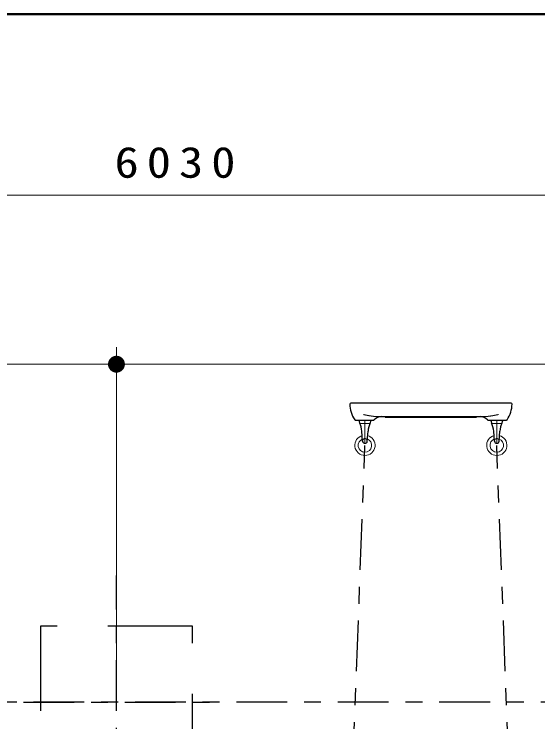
# Model space of a CAD drawing. Units: millimetres on the paper, scale 1:50. Extents: x -385 to 0, y -5 to 267.
# Drawn here: x -308.68 to -277.7, y 225.14 to 267 of the extents above; entities that cross this region are included whole.
import ezdxf

# ---------------------------------------------------------------- set-up
doc = ezdxf.new("R2010")
doc.units = ezdxf.units.MM
for name, pattern in [('USER1', [4.5, 2.5, -2]), ('USER2', [6, 3, -1, 1, -1]), ('USER4', [8, 5, -3])]:
    doc.linetypes.add(name, pattern=pattern)
doc.layers.add('LY_1', color=4, linetype='Continuous', lineweight=25)
doc.layers.add('LY_2', color=7, linetype='Continuous', lineweight=13)
doc.styles.add('ＭＳ ゴシック', font='')
doc.styles.get('ＭＳ ゴシック').set_extended_font_data('MS Gothic')

# ---------------------------------------------------------------- blocks, each defined once
blk = doc.blocks.new('filled_dot')
at = {"color": 0, "linetype": 'Continuous', "lineweight": -2, "const_width": 1.25}
blk.add_lwpolyline([(-0.625, 0, 1), (0.625, 0, 1)], format="xyb", close=True, dxfattribs=at)

msp = doc.modelspace()

# ---------------------------------------------------------------- linework, layer by layer
at = {"layer": 'LY_1', "color": 7, "lineweight": 13}
for p, q in [((-359.23, 256.292), (-238.63, 256.292)), ((-302.63, 227.292), (-302.63, 247.292)), ((-359.23, 246.292), (-302.63, 246.292)), ((-238.63, 246.292), (-302.63, 246.292)), ((-287.604, 242.992), (-288.256, 242.992)), ((-280.456, 242.992), (-279.804, 242.992)), ((-288.198, 242.792), (-287.93, 242.778)), ((-287.663, 242.792), (-287.93, 242.778)), ((-280.398, 242.792), (-280.13, 242.778)), ((-279.863, 242.792), (-280.13, 242.778))]:
    msp.add_line(p, q, dxfattribs=at)
at = {"layer": 'LY_1', "color": 131}
for p, q in [((-279.29, 243.992), (-288.77, 243.992)), ((-288.504, 242.992), (-287.408, 242.992)), ((-287.695, 242.992), (-287.655, 242.992)), ((-287.17, 243.192), (-280.89, 243.192)), ((-286.729, 243.159), (-286.734, 243.173)), ((-286.72, 243.152), (-286.62, 243.152)), ((-286.62, 243.152), (-281.441, 243.152)), ((-281.441, 243.152), (-281.34, 243.152)), ((-281.326, 243.173), (-281.331, 243.159)), ((-280.653, 242.992), (-279.556, 242.992)), ((-280.405, 242.992), (-280.365, 242.992))]:
    msp.add_line(p, q, dxfattribs=at)
at = {"layer": 'LY_1', "color": 2, "linetype": 'USER2', "lineweight": 13}
for p, q in [((-287.93, 242.992), (-287.93, 241.612)), ((-280.13, 242.992), (-280.13, 241.612))]:
    msp.add_line(p, q, dxfattribs=at)
at = {"layer": 'LY_1', "color": 7}
for p, q in [((-288.07, 241.742), (-288.113, 242.323)), ((-287.79, 241.742), (-287.747, 242.323)), ((-280.27, 241.742), (-280.313, 242.323)), ((-279.99, 241.742), (-279.947, 242.323))]:
    msp.add_line(p, q, dxfattribs=at)
at = {"layer": 'LY_1', "color": 20, "linetype": 'USER2'}
for p, q in [((-289.33, 204.142), (-287.929, 241.492)), ((-278.73, 204.142), (-280.131, 241.492)), ((-302.63, 171.792), (-302.63, 233.792)), ((-232.53, 226.292), (-365.356, 226.292)), ((-308.13, 226.292), (-297.13, 226.292))]:
    msp.add_line(p, q, dxfattribs=at)
at = {"layer": 'LY_1', "linetype": 'USER4'}
msp.add_lwpolyline([(-307.13, 221.792), (-298.13, 221.792), (-298.13, 230.792), (-307.13, 230.792)], close=True, dxfattribs=at)
at = {"layer": 'LY_1', "color": 131}
for centre, radius, start, end in [((-288.77, 243.932), 0.06, 90, 180), ((-287.23, 243.932), 1.6, 180, 215.2344), ((-280.83, 243.932), 1.6, 324.7656, 0), ((-279.29, 243.932), 0.06, 0, 90), ((-288.504, 243.032), 0.04, 215.2344, 270), ((-287.408, 243.032), 0.04, 270, 316.5675), ((-286.943, 242.592), 0.6, 90, 136.5675), ((-286.763, 243.162), 0.03, 20, 90), ((-286.72, 243.162), 0.01, 200, 270), ((-281.34, 243.162), 0.01, 270, 340), ((-281.298, 243.162), 0.03, 90, 160), ((-281.117, 242.592), 0.6, 43.4325, 90), ((-280.653, 243.032), 0.04, 223.4325, 270), ((-279.556, 243.032), 0.04, 270, 324.7656)]:
    msp.add_arc(centre, radius, start, end, dxfattribs=at)
at = {"layer": 'LY_1', "color": 7, "lineweight": 13}
for centre, radius, start, end in [((-288.256, 242.968), 0.024, 90, 180), ((-288.194, 242.852), 0.06, 204.9727, 270), ((-287.666, 242.852), 0.06, 270, 335.0273), ((-287.604, 242.968), 0.024, 0, 90), ((-280.456, 242.968), 0.024, 90, 180), ((-280.394, 242.852), 0.06, 204.9727, 270), ((-279.866, 242.852), 0.06, 270, 335.0273), ((-279.804, 242.968), 0.024, 0, 90), ((-287.929, 241.492), 0.6, 103.8846, 76.1154), ((-280.131, 241.492), 0.6, 103.8846, 76.1154), ((-287.929, 241.492), 0.4, 108.6765, 71.3235), ((-280.131, 241.492), 0.4, 108.6765, 71.3235)]:
    msp.add_arc(centre, radius, start, end, dxfattribs=at)
at = {"layer": 'LY_1', "color": 7}
for centre, radius, start, end in [((-287.945, 242.968), 0.335, 180, 205.6338), ((-289.509, 242.218), 1.4, 4.2913, 25.6338), ((-286.351, 242.218), 1.4, 154.3662, 175.7087), ((-287.915, 242.968), 0.335, 335.0273, 0), ((-280.145, 242.968), 0.335, 180, 204.9727), ((-281.709, 242.218), 1.4, 4.2913, 25.6338), ((-278.551, 242.218), 1.4, 154.3662, 175.7087), ((-280.115, 242.968), 0.335, 334.3662, 0), ((-287.93, 241.752), 0.14, 184.2913, 355.7087), ((-280.13, 241.752), 0.14, 184.2913, 355.7087)]:
    msp.add_arc(centre, radius, start, end, dxfattribs=at)
at = {"layer": 'LY_1', "color": 7, "linetype": 'USER1', "lineweight": 13}
for centre in [(-287.93, 241.752), (-280.13, 241.752)]:
    msp.add_arc(centre, 0.14, 355.7087, 184.2913, dxfattribs=at)
at = {"layer": 'LY_1', "color": 131, "lineweight": 13}
for points, knots in [([(-287.378, 243.204), (-287.381, 243.205), (-287.385, 243.205), (-287.388, 243.205), (-287.391, 243.206), (-287.395, 243.206), (-287.398, 243.206), (-287.401, 243.207), (-287.405, 243.207), (-287.408, 243.207), (-287.411, 243.208), (-287.414, 243.208), (-287.418, 243.209), (-287.421, 243.209), (-287.424, 243.209), (-287.428, 243.21), (-287.431, 243.21), (-287.434, 243.21), (-287.437, 243.211), (-287.441, 243.211), (-287.444, 243.212), (-287.447, 243.212), (-287.451, 243.212), (-287.454, 243.213), (-287.457, 243.213), (-287.46, 243.214), (-287.464, 243.214), (-287.467, 243.214), (-287.47, 243.215), (-287.474, 243.215), (-287.477, 243.216), (-287.48, 243.216), (-287.483, 243.217), (-287.487, 243.217), (-287.49, 243.217), (-287.493, 243.218), (-287.497, 243.218), (-287.5, 243.219), (-287.503, 243.219), (-287.506, 243.22), (-287.51, 243.22), (-287.513, 243.221), (-287.516, 243.221), (-287.519, 243.222), (-287.523, 243.222), (-287.526, 243.222), (-287.529, 243.223), (-287.533, 243.223), (-287.536, 243.224), (-287.539, 243.224), (-287.542, 243.225), (-287.546, 243.225), (-287.549, 243.226), (-287.552, 243.226), (-287.556, 243.227), (-287.559, 243.227), (-287.562, 243.228), (-287.565, 243.228), (-287.569, 243.229), (-287.572, 243.229), (-287.575, 243.23), (-287.578, 243.23), (-287.582, 243.231), (-287.585, 243.231), (-287.588, 243.232), (-287.592, 243.232), (-287.595, 243.233), (-287.598, 243.233), (-287.601, 243.234), (-287.605, 243.234), (-287.608, 243.235), (-287.611, 243.235), (-287.614, 243.236), (-287.618, 243.237), (-287.621, 243.237), (-287.624, 243.238), (-287.627, 243.238), (-287.631, 243.239), (-287.634, 243.239), (-287.637, 243.24), (-287.641, 243.24), (-287.644, 243.241), (-287.647, 243.241), (-287.65, 243.242), (-287.654, 243.242), (-287.657, 243.243), (-287.66, 243.244), (-287.663, 243.244), (-287.667, 243.245), (-287.67, 243.245), (-287.673, 243.246), (-287.676, 243.246), (-287.68, 243.247), (-287.683, 243.248), (-287.686, 243.248), (-287.689, 243.249), (-287.693, 243.249), (-287.696, 243.25), (-287.699, 243.25), (-287.703, 243.251), (-287.706, 243.252), (-287.709, 243.252), (-287.712, 243.253), (-287.716, 243.253), (-287.719, 243.254), (-287.722, 243.254), (-287.725, 243.255), (-287.729, 243.256), (-287.732, 243.256), (-287.735, 243.257), (-287.738, 243.257), (-287.742, 243.258), (-287.745, 243.259), (-287.748, 243.259), (-287.751, 243.26), (-287.755, 243.26), (-287.758, 243.261), (-287.761, 243.262), (-287.764, 243.262), (-287.768, 243.263), (-287.771, 243.263), (-287.774, 243.264), (-287.777, 243.265), (-287.781, 243.265), (-287.784, 243.266), (-287.787, 243.267), (-287.79, 243.267), (-287.794, 243.268), (-287.797, 243.268), (-287.8, 243.269), (-287.803, 243.27), (-287.807, 243.27), (-287.81, 243.271), (-287.813, 243.272), (-287.816, 243.272), (-287.82, 243.273), (-287.823, 243.273), (-287.826, 243.274), (-287.829, 243.275), (-287.833, 243.275), (-287.836, 243.276), (-287.839, 243.277), (-287.842, 243.277), (-287.846, 243.278), (-287.849, 243.279), (-287.852, 243.279), (-287.855, 243.28), (-287.859, 243.281), (-287.862, 243.281), (-287.865, 243.282), (-287.868, 243.283), (-287.872, 243.283), (-287.875, 243.284), (-287.878, 243.284), (-287.881, 243.285), (-287.885, 243.286), (-287.888, 243.286), (-287.891, 243.287), (-287.894, 243.288), (-287.898, 243.288), (-287.901, 243.289), (-287.904, 243.29), (-287.907, 243.29), (-287.911, 243.291), (-287.914, 243.292), (-287.917, 243.292), (-287.92, 243.293), (-287.924, 243.294), (-287.927, 243.294), (-287.93, 243.295), (-287.933, 243.296), (-287.937, 243.297), (-287.94, 243.297), (-287.943, 243.298), (-287.946, 243.299), (-287.949, 243.299), (-287.953, 243.3), (-287.956, 243.301), (-287.959, 243.301), (-287.962, 243.302), (-287.966, 243.303), (-287.969, 243.303), (-287.972, 243.304), (-287.975, 243.305), (-287.979, 243.305), (-287.982, 243.306), (-287.985, 243.307), (-287.988, 243.308), (-287.992, 243.308), (-287.995, 243.309), (-287.998, 243.31), (-288.001, 243.31), (-288.005, 243.311), (-288.008, 243.312), (-288.011, 243.312), (-288.014, 243.313), (-288.017, 243.314), (-288.021, 243.315), (-288.024, 243.315)], [0, 0, 0, 0, 1, 1, 1, 2, 2, 2, 3, 3, 3, 4, 4, 4, 5, 5, 5, 6, 6, 6, 7, 7, 7, 8, 8, 8, 9, 9, 9, 10, 10, 10, 11, 11, 11, 12, 12, 12, 13, 13, 13, 14, 14, 14, 15, 15, 15, 16, 16, 16, 17, 17, 17, 18, 18, 18, 19, 19, 19, 20, 20, 20, 21, 21, 21, 22, 22, 22, 23, 23, 23, 24, 24, 24, 25, 25, 25, 26, 26, 26, 27, 27, 27, 28, 28, 28, 29, 29, 29, 30, 30, 30, 31, 31, 31, 32, 32, 32, 33, 33, 33, 34, 34, 34, 35, 35, 35, 36, 36, 36, 37, 37, 37, 38, 38, 38, 39, 39, 39, 40, 40, 40, 41, 41, 41, 42, 42, 42, 43, 43, 43, 44, 44, 44, 45, 45, 45, 46, 46, 46, 47, 47, 47, 48, 48, 48, 49, 49, 49, 50, 50, 50, 51, 51, 51, 52, 52, 52, 53, 53, 53, 54, 54, 54, 55, 55, 55, 56, 56, 56, 57, 57, 57, 58, 58, 58, 59, 59, 59, 60, 60, 60, 61, 61, 61, 62, 62, 62, 63, 63, 63, 64, 64, 64, 65, 65, 65, 66, 66, 66, 66]), ([(-280.036, 243.315), (-280.039, 243.315), (-280.043, 243.314), (-280.046, 243.313), (-280.049, 243.312), (-280.052, 243.312), (-280.056, 243.311), (-280.059, 243.31), (-280.062, 243.31), (-280.065, 243.309), (-280.069, 243.308), (-280.072, 243.308), (-280.075, 243.307), (-280.078, 243.306), (-280.082, 243.305), (-280.085, 243.305), (-280.088, 243.304), (-280.091, 243.303), (-280.094, 243.303), (-280.098, 243.302), (-280.101, 243.301), (-280.104, 243.301), (-280.107, 243.3), (-280.111, 243.299), (-280.114, 243.299), (-280.117, 243.298), (-280.12, 243.297), (-280.124, 243.297), (-280.127, 243.296), (-280.13, 243.295), (-280.133, 243.294), (-280.137, 243.294), (-280.14, 243.293), (-280.143, 243.292), (-280.146, 243.292), (-280.15, 243.291), (-280.153, 243.29), (-280.156, 243.29), (-280.159, 243.289), (-280.163, 243.288), (-280.166, 243.288), (-280.169, 243.287), (-280.172, 243.286), (-280.176, 243.286), (-280.179, 243.285), (-280.182, 243.284), (-280.185, 243.284), (-280.188, 243.283), (-280.192, 243.283), (-280.195, 243.282), (-280.198, 243.281), (-280.201, 243.281), (-280.205, 243.28), (-280.208, 243.279), (-280.211, 243.279), (-280.214, 243.278), (-280.218, 243.277), (-280.221, 243.277), (-280.224, 243.276), (-280.227, 243.275), (-280.231, 243.275), (-280.234, 243.274), (-280.237, 243.273), (-280.24, 243.273), (-280.244, 243.272), (-280.247, 243.272), (-280.25, 243.271), (-280.253, 243.27), (-280.257, 243.27), (-280.26, 243.269), (-280.263, 243.268), (-280.266, 243.268), (-280.27, 243.267), (-280.273, 243.267), (-280.276, 243.266), (-280.279, 243.265), (-280.283, 243.265), (-280.286, 243.264), (-280.289, 243.263), (-280.292, 243.263), (-280.296, 243.262), (-280.299, 243.262), (-280.302, 243.261), (-280.306, 243.26), (-280.309, 243.26), (-280.312, 243.259), (-280.315, 243.259), (-280.319, 243.258), (-280.322, 243.257), (-280.325, 243.257), (-280.328, 243.256), (-280.332, 243.256), (-280.335, 243.255), (-280.338, 243.254), (-280.341, 243.254), (-280.345, 243.253), (-280.348, 243.253), (-280.351, 243.252), (-280.354, 243.252), (-280.358, 243.251), (-280.361, 243.25), (-280.364, 243.25), (-280.367, 243.249), (-280.371, 243.249), (-280.374, 243.248), (-280.377, 243.248), (-280.38, 243.247), (-280.384, 243.246), (-280.387, 243.246), (-280.39, 243.245), (-280.393, 243.245), (-280.397, 243.244), (-280.4, 243.244), (-280.403, 243.243), (-280.407, 243.242), (-280.41, 243.242), (-280.413, 243.241), (-280.416, 243.241), (-280.42, 243.24), (-280.423, 243.24), (-280.426, 243.239), (-280.429, 243.239), (-280.433, 243.238), (-280.436, 243.238), (-280.439, 243.237), (-280.442, 243.237), (-280.446, 243.236), (-280.449, 243.235), (-280.452, 243.235), (-280.456, 243.234), (-280.459, 243.234), (-280.462, 243.233), (-280.465, 243.233), (-280.469, 243.232), (-280.472, 243.232), (-280.475, 243.231), (-280.478, 243.231), (-280.482, 243.23), (-280.485, 243.23), (-280.488, 243.229), (-280.492, 243.229), (-280.495, 243.228), (-280.498, 243.228), (-280.501, 243.227), (-280.505, 243.227), (-280.508, 243.226), (-280.511, 243.226), (-280.514, 243.225), (-280.518, 243.225), (-280.521, 243.224), (-280.524, 243.224), (-280.528, 243.223), (-280.531, 243.223), (-280.534, 243.222), (-280.537, 243.222), (-280.541, 243.222), (-280.544, 243.221), (-280.547, 243.221), (-280.551, 243.22), (-280.554, 243.22), (-280.557, 243.219), (-280.56, 243.219), (-280.564, 243.218), (-280.567, 243.218), (-280.57, 243.217), (-280.573, 243.217), (-280.577, 243.217), (-280.58, 243.216), (-280.583, 243.216), (-280.587, 243.215), (-280.59, 243.215), (-280.593, 243.214), (-280.596, 243.214), (-280.6, 243.214), (-280.603, 243.213), (-280.606, 243.213), (-280.61, 243.212), (-280.613, 243.212), (-280.616, 243.212), (-280.619, 243.211), (-280.623, 243.211), (-280.626, 243.21), (-280.629, 243.21), (-280.633, 243.21), (-280.636, 243.209), (-280.639, 243.209), (-280.642, 243.209), (-280.646, 243.208), (-280.649, 243.208), (-280.652, 243.207), (-280.656, 243.207), (-280.659, 243.207), (-280.662, 243.206), (-280.666, 243.206), (-280.669, 243.206), (-280.672, 243.205), (-280.675, 243.205), (-280.679, 243.205), (-280.682, 243.204)], [0, 0, 0, 0, 1, 1, 1, 2, 2, 2, 3, 3, 3, 4, 4, 4, 5, 5, 5, 6, 6, 6, 7, 7, 7, 8, 8, 8, 9, 9, 9, 10, 10, 10, 11, 11, 11, 12, 12, 12, 13, 13, 13, 14, 14, 14, 15, 15, 15, 16, 16, 16, 17, 17, 17, 18, 18, 18, 19, 19, 19, 20, 20, 20, 21, 21, 21, 22, 22, 22, 23, 23, 23, 24, 24, 24, 25, 25, 25, 26, 26, 26, 27, 27, 27, 28, 28, 28, 29, 29, 29, 30, 30, 30, 31, 31, 31, 32, 32, 32, 33, 33, 33, 34, 34, 34, 35, 35, 35, 36, 36, 36, 37, 37, 37, 38, 38, 38, 39, 39, 39, 40, 40, 40, 41, 41, 41, 42, 42, 42, 43, 43, 43, 44, 44, 44, 45, 45, 45, 46, 46, 46, 47, 47, 47, 48, 48, 48, 49, 49, 49, 50, 50, 50, 51, 51, 51, 52, 52, 52, 53, 53, 53, 54, 54, 54, 55, 55, 55, 56, 56, 56, 57, 57, 57, 58, 58, 58, 59, 59, 59, 60, 60, 60, 61, 61, 61, 62, 62, 62, 63, 63, 63, 64, 64, 64, 65, 65, 65, 66, 66, 66, 66]), ([(-287.17, 243.192), (-287.172, 243.192), (-287.174, 243.192), (-287.177, 243.192), (-287.179, 243.192), (-287.181, 243.192), (-287.184, 243.192), (-287.186, 243.192), (-287.188, 243.193), (-287.191, 243.193), (-287.193, 243.193), (-287.195, 243.193), (-287.198, 243.193), (-287.2, 243.193), (-287.202, 243.193), (-287.205, 243.193), (-287.207, 243.193), (-287.209, 243.193), (-287.212, 243.193), (-287.214, 243.193), (-287.216, 243.193), (-287.219, 243.193), (-287.221, 243.193), (-287.223, 243.193), (-287.225, 243.193), (-287.228, 243.193), (-287.23, 243.194), (-287.232, 243.194), (-287.235, 243.194), (-287.237, 243.194), (-287.239, 243.194), (-287.242, 243.194), (-287.244, 243.194), (-287.246, 243.194), (-287.249, 243.194), (-287.251, 243.194), (-287.253, 243.195), (-287.256, 243.195), (-287.258, 243.195), (-287.26, 243.195), (-287.263, 243.195), (-287.265, 243.195), (-287.267, 243.195), (-287.269, 243.195), (-287.272, 243.196), (-287.274, 243.196), (-287.276, 243.196), (-287.279, 243.196), (-287.281, 243.196), (-287.283, 243.196), (-287.286, 243.196), (-287.288, 243.197), (-287.29, 243.197), (-287.293, 243.197), (-287.295, 243.197), (-287.297, 243.197), (-287.3, 243.197), (-287.302, 243.198), (-287.304, 243.198), (-287.307, 243.198), (-287.309, 243.198), (-287.311, 243.198), (-287.313, 243.198), (-287.316, 243.199), (-287.318, 243.199), (-287.32, 243.199), (-287.323, 243.199), (-287.325, 243.199), (-287.327, 243.2), (-287.33, 243.2), (-287.332, 243.2), (-287.334, 243.2), (-287.337, 243.2), (-287.339, 243.201), (-287.341, 243.201), (-287.344, 243.201), (-287.346, 243.201), (-287.348, 243.201), (-287.35, 243.202), (-287.353, 243.202), (-287.355, 243.202), (-287.357, 243.202), (-287.36, 243.202), (-287.362, 243.203), (-287.364, 243.203), (-287.367, 243.203), (-287.369, 243.203), (-287.371, 243.204), (-287.374, 243.204), (-287.376, 243.204), (-287.378, 243.204)], [0, 0, 0, 0, 1, 1, 1, 2, 2, 2, 3, 3, 3, 4, 4, 4, 5, 5, 5, 6, 6, 6, 7, 7, 7, 8, 8, 8, 9, 9, 9, 10, 10, 10, 11, 11, 11, 12, 12, 12, 13, 13, 13, 14, 14, 14, 15, 15, 15, 16, 16, 16, 17, 17, 17, 18, 18, 18, 19, 19, 19, 20, 20, 20, 21, 21, 21, 22, 22, 22, 23, 23, 23, 24, 24, 24, 25, 25, 25, 26, 26, 26, 27, 27, 27, 28, 28, 28, 29, 29, 29, 30, 30, 30, 30]), ([(-280.682, 243.204), (-280.684, 243.204), (-280.687, 243.204), (-280.689, 243.204), (-280.691, 243.203), (-280.694, 243.203), (-280.696, 243.203), (-280.698, 243.203), (-280.7, 243.202), (-280.703, 243.202), (-280.705, 243.202), (-280.707, 243.202), (-280.71, 243.202), (-280.712, 243.201), (-280.714, 243.201), (-280.717, 243.201), (-280.719, 243.201), (-280.721, 243.201), (-280.724, 243.2), (-280.726, 243.2), (-280.728, 243.2), (-280.731, 243.2), (-280.733, 243.2), (-280.735, 243.199), (-280.737, 243.199), (-280.74, 243.199), (-280.742, 243.199), (-280.744, 243.199), (-280.747, 243.198), (-280.749, 243.198), (-280.751, 243.198), (-280.754, 243.198), (-280.756, 243.198), (-280.758, 243.198), (-280.761, 243.197), (-280.763, 243.197), (-280.765, 243.197), (-280.768, 243.197), (-280.77, 243.197), (-280.772, 243.197), (-280.774, 243.196), (-280.777, 243.196), (-280.779, 243.196), (-280.781, 243.196), (-280.784, 243.196), (-280.786, 243.196), (-280.788, 243.196), (-280.791, 243.195), (-280.793, 243.195), (-280.795, 243.195), (-280.798, 243.195), (-280.8, 243.195), (-280.802, 243.195), (-280.805, 243.195), (-280.807, 243.195), (-280.809, 243.194), (-280.812, 243.194), (-280.814, 243.194), (-280.816, 243.194), (-280.818, 243.194), (-280.821, 243.194), (-280.823, 243.194), (-280.825, 243.194), (-280.828, 243.194), (-280.83, 243.194), (-280.832, 243.193), (-280.835, 243.193), (-280.837, 243.193), (-280.839, 243.193), (-280.842, 243.193), (-280.844, 243.193), (-280.846, 243.193), (-280.849, 243.193), (-280.851, 243.193), (-280.853, 243.193), (-280.856, 243.193), (-280.858, 243.193), (-280.86, 243.193), (-280.863, 243.193), (-280.865, 243.193), (-280.867, 243.193), (-280.869, 243.193), (-280.872, 243.193), (-280.874, 243.192), (-280.876, 243.192), (-280.879, 243.192), (-280.881, 243.192), (-280.883, 243.192), (-280.886, 243.192), (-280.888, 243.192), (-280.89, 243.192)], [0, 0, 0, 0, 1, 1, 1, 2, 2, 2, 3, 3, 3, 4, 4, 4, 5, 5, 5, 6, 6, 6, 7, 7, 7, 8, 8, 8, 9, 9, 9, 10, 10, 10, 11, 11, 11, 12, 12, 12, 13, 13, 13, 14, 14, 14, 15, 15, 15, 16, 16, 16, 17, 17, 17, 18, 18, 18, 19, 19, 19, 20, 20, 20, 21, 21, 21, 22, 22, 22, 23, 23, 23, 24, 24, 24, 25, 25, 25, 26, 26, 26, 27, 27, 27, 28, 28, 28, 29, 29, 29, 30, 30, 30, 30])]:
    msp.add_open_spline(points, degree=3, knots=knots, dxfattribs=at)
at = {"layer": 'LY_2', "lineweight": 50}
msp.add_line((0, 267), (-385, 267), dxfattribs=at)

# ---------------------------------------------------------------- block references
at = {"layer": 'LY_1', "color": 7, "lineweight": 13, "xscale": 0.4, "yscale": 0.4, "rotation": 180}
msp.add_blockref('filled_dot', (-302.63, 246.292), dxfattribs=at)
at = {"layer": 'LY_1', "color": 7, "lineweight": 13, "xscale": 0.4, "yscale": 0.4}
msp.add_blockref('filled_dot', (-302.63, 246.292), dxfattribs=at)

# ---------------------------------------------------------------- texts
at = {"layer": 'LY_1', "color": 7, "insert": (-298.93, 257.292), "char_height": 1.833, "attachment_point": 8, "style": 'ＭＳ ゴシック'}
msp.add_mtext('\\T1.33;\\W1.15;6030', dxfattribs=at)

doc.saveas('drawing.dxf')
